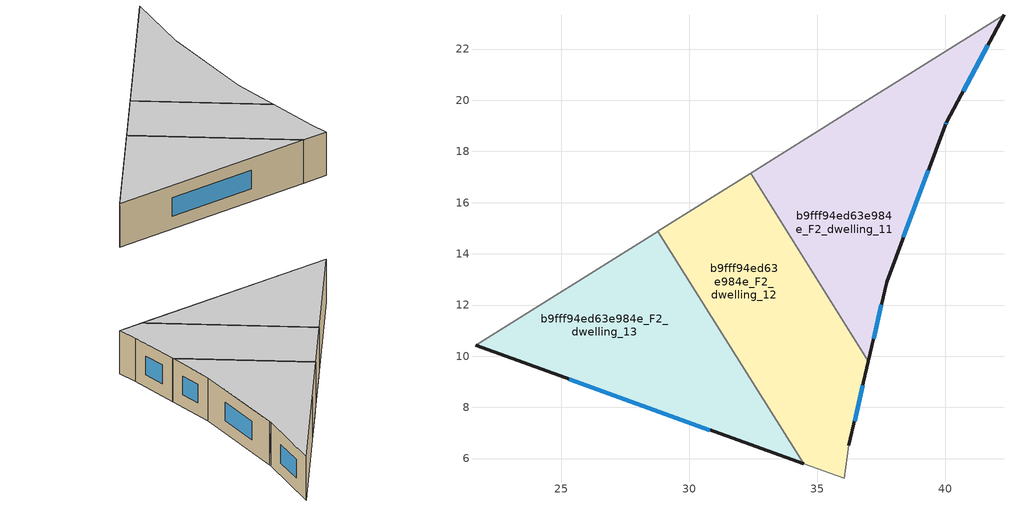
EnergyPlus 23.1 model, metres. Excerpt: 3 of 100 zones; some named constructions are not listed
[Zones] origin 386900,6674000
b9fff94ed63e984e_F2_dwelling_11
 floor to b9fff94ed63e984e_F1_dwelling_11 (EU_floor_Construction): 37.95,20.63 38.18,14.16 37.71,12.89 37,9.81 33.69,15.08 33.59,17.9 z6
 floor to b9fff94ed63e984e_F1_dwelling_14 (EU_floor_Construction): 42.29,23.35 40.06,19.16 39.99,19.02 38.18,14.16 37.95,20.63 z6
 floor to b9fff94ed63e984e_F1_dwelling_9 (EU_floor_Construction): 33.59,17.9 33.69,15.08 32.4,17.15 z6
 wall outside (EU_wall_Construction): 37,9.81 37.71,12.89 39.99,19.02 40.06,19.16 42.29,23.35 z6:9
 wall to b9fff94ed63e984e_F2_dwelling_12 (EU_wall_Construction): 32.4,17.15 37,9.81 z6:9
 wall to b9fff94ed63e984e_F2_dwelling_9 (EU_wall_Construction): 42.29,23.35 36.02,19.42 z6:9
 wall to b9fff94ed63e984e_F2_dwelling_10 (EU_wall_Construction): 36.02,19.42 32.4,17.15 z6:9
 window (EU_Window_Construction): 40.7,20.36 41.66,22.15 / 40.01,19.06 40.04,19.12 / 38.36,14.64 39.34,17.27 / 37.2,10.69 37.5,12.01 z6.86:8.14
 ceiling to b9fff94ed63e984e_F3_dwelling_11 (EU_floor_Construction): 37,9.81 37.71,12.89 39.99,19.02 40.06,19.16 42.29,23.35 32.4,17.15 z9
b9fff94ed63e984e_F2_dwelling_12
 floor to b9fff94ed63e984e_F1_dwelling_9 (EU_floor_Construction): 32.4,17.15 33.7,15.08 34,6.54 29.46,13.8 29.41,15.28 z6
 floor to b9fff94ed63e984e_F1_dwelling_11 (EU_floor_Construction): 33.7,15.08 37,9.81 36.24,6.52 36.04,5.22 34.47,5.79 34,6.54 z6
 floor to b9fff94ed63e984e_F1_dwelling_7 (EU_floor_Construction): 29.41,15.28 29.46,13.8 28.78,14.89 z6
 wall outside (EU_wall_Construction): 36.24,6.52 37,9.81 z6:9
 wall to b9fff94ed63e984e_F2_dwelling_13 (EU_wall_Construction): 28.78,14.89 34.47,5.79 z6:9
 wall adiabatic (EU_wall_Construction): 34.47,5.79 36.04,5.22 36.24,6.52 z6:9
 wall to b9fff94ed63e984e_F2_dwelling_10 (EU_wall_Construction): 32.4,17.15 28.78,14.89 z6:9
 window (EU_Window_Construction): 36.45,7.46 36.78,8.87 z6.86:8.14
 ceiling to b9fff94ed63e984e_F3_dwelling_12 (EU_floor_Construction): 36.04,5.22 36.24,6.52 37,9.81 32.4,17.15 28.78,14.89 34.47,5.79 z9
b9fff94ed63e984e_F2_dwelling_13
 floor to b9fff94ed63e984e_F1_dwelling_7 (EU_floor_Construction): 28.78,14.89 29.46,13.8 29.68,7.52 21.65,10.42 z6
 floor to b9fff94ed63e984e_F1_dwelling_9 (EU_floor_Construction): 29.46,13.8 34,6.54 34.02,5.95 29.68,7.52 z6
 floor to b9fff94ed63e984e_F1_dwelling_11 (EU_floor_Construction): 34,6.54 34.47,5.79 34.02,5.95 z6
 wall outside (EU_wall_Construction): 21.65,10.42 34.47,5.79 z6:9
 wall to b9fff94ed63e984e_F2_dwelling_10 (EU_wall_Construction): 28.78,14.89 21.65,10.42 z6:9
 window (EU_Window_Construction): 25.31,9.1 30.81,7.11 z6.86:8.14
 ceiling to b9fff94ed63e984e_F3_dwelling_13 (EU_floor_Construction): 34.47,5.79 28.78,14.89 21.65,10.42 z9
[SCHEDULE:FILE] Column Number=1; Rows to Skip at Top=0; Number of Hours of Data=8760; Column Separator=Comma; Interpolate to Timestep=No; Minutes per Item=60; Adjust Schedule for Daylight Savings=Yes
Name | File
EU_Step8_GainSchedule_b9fff94ed63e984e_F0_dwelling_12_f000 | ../../schedules/b9fff94ed63e984e/b9fff94ed63e984e_F0_dwelling_12_f000_gain.csv
EU_Step8_GainSchedule_b9fff94ed63e984e_F0_dwelling_13_f000 | ../../schedules/b9fff94ed63e984e/b9fff94ed63e984e_F0_dwelling_13_f000_gain.csv
EU_Step8_GainSchedule_b9fff94ed63e984e_F0_dwelling_14_f000 | ../../schedules/b9fff94ed63e984e/b9fff94ed63e984e_F0_dwelling_14_f000_gain.csv
EU_Step8_GainSchedule_b9fff94ed63e984e_F1_dwelling_0_f000 | ../../schedules/b9fff94ed63e984e/b9fff94ed63e984e_F1_dwelling_0_f000_gain.csv
EU_Step8_GainSchedule_b9fff94ed63e984e_F1_dwelling_1_f000 | ../../schedules/b9fff94ed63e984e/b9fff94ed63e984e_F1_dwelling_1_f000_gain.csv
EU_Step8_GainSchedule_b9fff94ed63e984e_F1_dwelling_2_f000 | ../../schedules/b9fff94ed63e984e/b9fff94ed63e984e_F1_dwelling_2_f000_gain.csv
EU_Step8_GainSchedule_b9fff94ed63e984e_F1_dwelling_3_f000 | ../../schedules/b9fff94ed63e984e/b9fff94ed63e984e_F1_dwelling_3_f000_gain.csv
EU_Step8_GainSchedule_b9fff94ed63e984e_F1_dwelling_4_f000 | ../../schedules/b9fff94ed63e984e/b9fff94ed63e984e_F1_dwelling_4_f000_gain.csv
EU_Step8_GainSchedule_b9fff94ed63e984e_F1_dwelling_5_f000 | ../../schedules/b9fff94ed63e984e/b9fff94ed63e984e_F1_dwelling_5_f000_gain.csv
EU_Step8_GainSchedule_b9fff94ed63e984e_F1_dwelling_6_f000 | ../../schedules/b9fff94ed63e984e/b9fff94ed63e984e_F1_dwelling_6_f000_gain.csv
EU_Step8_GainSchedule_b9fff94ed63e984e_F1_dwelling_7_f000 | ../../schedules/b9fff94ed63e984e/b9fff94ed63e984e_F1_dwelling_7_f000_gain.csv
EU_Step8_GainSchedule_b9fff94ed63e984e_F1_dwelling_8_f000 | ../../schedules/b9fff94ed63e984e/b9fff94ed63e984e_F1_dwelling_8_f000_gain.csv
EU_Step8_GainSchedule_b9fff94ed63e984e_F1_dwelling_9_f000 | ../../schedules/b9fff94ed63e984e/b9fff94ed63e984e_F1_dwelling_9_f000_gain.csv
EU_Step8_GainSchedule_b9fff94ed63e984e_F1_dwelling_10_f000 | ../../schedules/b9fff94ed63e984e/b9fff94ed63e984e_F1_dwelling_10_f000_gain.csv
EU_Step8_GainSchedule_b9fff94ed63e984e_F1_dwelling_11_f000 | ../../schedules/b9fff94ed63e984e/b9fff94ed63e984e_F1_dwelling_11_f000_gain.csv
EU_Step8_GainSchedule_b9fff94ed63e984e_F1_dwelling_12_f000 | ../../schedules/b9fff94ed63e984e/b9fff94ed63e984e_F1_dwelling_12_f000_gain.csv
EU_Step8_GainSchedule_b9fff94ed63e984e_F1_dwelling_13_f000 | ../../schedules/b9fff94ed63e984e/b9fff94ed63e984e_F1_dwelling_13_f000_gain.csv
EU_Step8_GainSchedule_b9fff94ed63e984e_F1_dwelling_14_f000 | ../../schedules/b9fff94ed63e984e/b9fff94ed63e984e_F1_dwelling_14_f000_gain.csv
EU_Step8_GainSchedule_b9fff94ed63e984e_F3_dwelling_11_f000 | ../../schedules/b9fff94ed63e984e/b9fff94ed63e984e_F3_dwelling_11_f000_gain.csv
EU_Step8_GainSchedule_b9fff94ed63e984e_F3_dwelling_12_f000 | ../../schedules/b9fff94ed63e984e/b9fff94ed63e984e_F3_dwelling_12_f000_gain.csv
EU_Step8_GainSchedule_b9fff94ed63e984e_F3_dwelling_13_f000 | ../../schedules/b9fff94ed63e984e/b9fff94ed63e984e_F3_dwelling_13_f000_gain.csv
